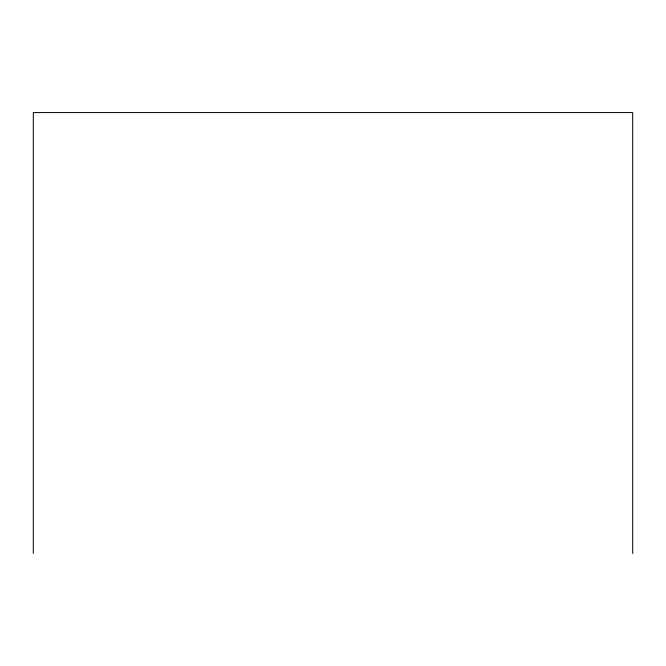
<?xml version="1.0" encoding="UTF-8"?>
<svg xmlns="http://www.w3.org/2000/svg" width="666" height="666" viewBox="0 0 666 666"><rect width="100%" height="100%" fill="white"/><g stroke="black" fill="none" stroke-linecap="round" stroke-linejoin="round"><path stroke-width="1" d="M632.7 553.438L632.7 112.562L33.3 112.562L33.3 553.438"/></g></svg>
